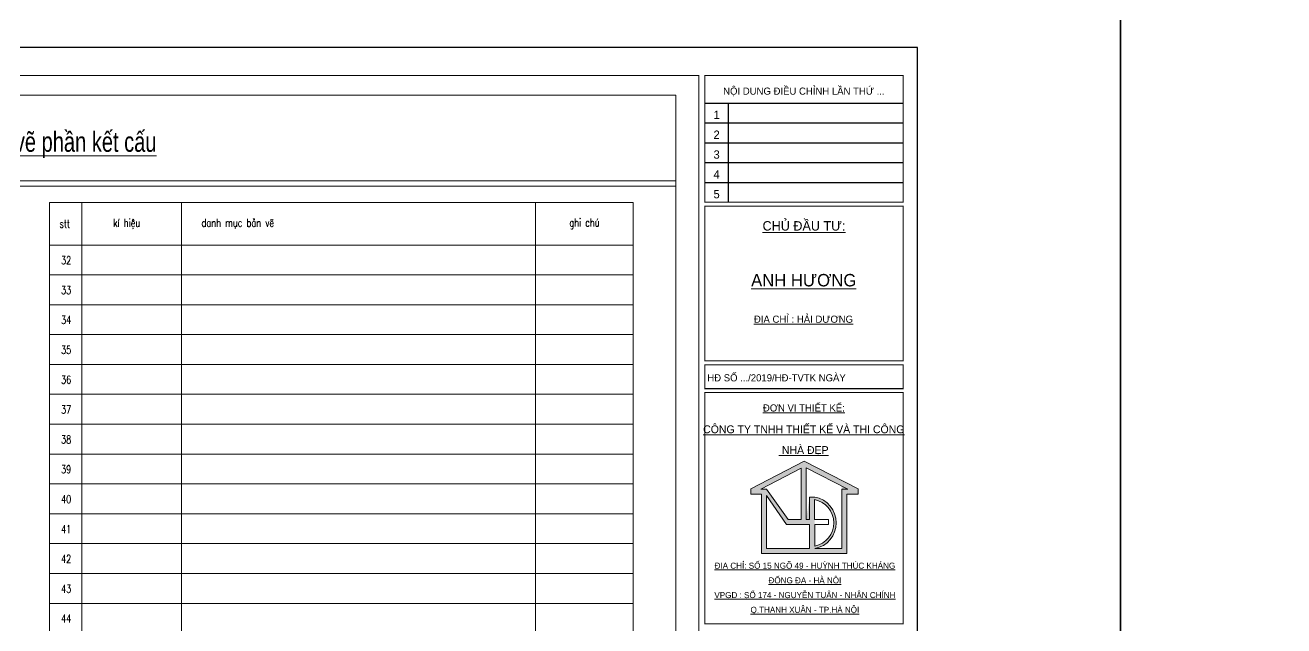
# Model space of a CAD drawing. Extents: x -1855204 to -1466800, y -1308584 to -996495.
# Drawn here: x -1825954 to -1794491, y -1032111 to -1017092 of the extents above; entities that cross this region are included whole.
import ezdxf
from ezdxf.enums import TextEntityAlignment as Align

# ---------------------------------------------------------------- set-up
doc = ezdxf.new("R2010")
doc.units = 0
doc.header["$LTSCALE"] = 150
doc.layers.get('Defpoints').update_dxf_attribs({"lineweight": 18})
for name, color, linetype, lineweight in [('05.Text', 253, 'Continuous', 18), ('11.Khung bo', 32, 'Continuous', 50), ('12.Khung', 36, 'Continuous', 25), ('KCVN-THAY', 7, 'Continuous', 25), ('LS-DIM', 251, 'Continuous', 13), ('LS-TEXT', 60, 'Continuous', 20), ('LS-THAY', 7, 'Continuous', 20)]:
    doc.layers.add(name, color=color, linetype=linetype, lineweight=lineweight)
doc.styles.add('AVANT', font='')
doc.styles.add('KCVN-LEADER', font='vnromadi.shx', dxfattribs={"width": 0.7, "height": 4})
doc.styles.add('VnAvantH', font='')
doc.styles.add('vnsimpli', font='vnsimli.shx', dxfattribs={"width": 0.75})
doc.styles.get('AVANT').set_extended_font_data('.VnAvant')
doc.styles.get('VnAvantH').set_extended_font_data('.VnAvantH')

# ---------------------------------------------------------------- blocks, each defined once
blk = doc.blocks.new('*U4')
at = {"layer": 'KCVN-THAY', "color": 140}
blk.add_lwpolyline([(214871.76, 86966.68), (215381.8, 86966.68), (215381.8, 86579.68), (214871.76, 86579.68)], close=True, dxfattribs=at)
blk = doc.blocks.new('100')
at = {"layer": '05.Text'}
h = blk.add_hatch(color=3, dxfattribs=at)
h.paths.add_polyline_path([(1897375, -927367), (1897375, -927501), (1897646, -927501), (1897646, -928998), (1898856, -928998), (1899794, -928998), (1899794, -927501), (1900078, -927501), (1900078, -927366), (1898717, -926668)])
h.paths.add_polyline_path([(1898772, -928138), (1898858, -927562, -0.921492), (1898987, -928872), (1899668, -928872), (1899668, -927297), (1898772, -926837)], flags=16)
h.paths.add_polyline_path([(1898646, -926846), (1898646, -928138), (1898318, -928138), (1897771, -927375), (1897631, -927375)], flags=16)
h.paths.add_polyline_path([(1898982, -927636, -0.822042), (1898987, -928808), (1898987, -928139), (1898982, -928139)], flags=16)
h.paths.add_polyline_path([(1897771, -927537), (1898273, -928265), (1898856, -928265), (1898856, -928872), (1897771, -928872)], flags=16)
for p, q in [((1898717, -926668), (1897375, -927367)), ((1898646, -926846), (1897631, -927375)), ((1898646, -926846), (1898646, -928138)), ((1900078, -927366), (1898717, -926668)), ((1899821, -927376), (1898772, -926837)), ((1898772, -926837), (1898772, -928138)), ((1897375, -927367), (1897375, -927501)), ((1897375, -927501), (1897646, -927501)), ((1897631, -927375), (1897771, -927375)), ((1897646, -927501), (1897646, -928998)), ((1897771, -927375), (1897771, -927375)), ((1897771, -927375), (1898318, -928138)), ((1897771, -927537), (1897771, -928872)), ((1898273, -928265), (1897771, -927537)), ((1898856, -928138), (1898856, -927573)), ((1898856, -928138), (1898856, -927573)), ((1898856, -927573), (1898987, -927573)), ((1899668, -928872), (1899668, -927376)), ((1899668, -927376), (1899821, -927376)), ((1899794, -928998), (1899794, -927501)), ((1899794, -927501), (1900078, -927501)), ((1900078, -927501), (1900078, -927366)), ((1898982, -927636), (1898982, -928139)), ((1898318, -928138), (1898646, -928138)), ((1898772, -928138), (1898856, -928138)), ((1898982, -928139), (1899330, -928139)), ((1899330, -928139), (1899330, -928265)), ((1898856, -928265), (1898273, -928265)), ((1898856, -928872), (1898856, -928265)), ((1899330, -928265), (1898987, -928265)), ((1898987, -928265), (1898987, -928808)), ((1897646, -928998), (1898856, -928998)), ((1897771, -928872), (1898856, -928872)), ((1898856, -928998), (1899794, -928998)), ((1898987, -928872), (1899668, -928872))]:
    blk.add_line(p, q, dxfattribs=at)
for radius, start, end in [(660, 280.3316, 79.6684), (598, 281.4298, 79.1164)]:
    blk.add_arc((1898869, -928223), radius, start, end, dxfattribs=at)
at = {"layer": '11.Khung bo', "const_width": 26.7}
for points in [[(1860913, -945240), (1860913, -916940), (1896063, -916940), (1896063, -945240)], [(1896213, -920140), (1896213, -916940), (1901213, -916940), (1901213, -920140)], [(1896213, -924140), (1901213, -924140), (1901213, -920240), (1896213, -920240)], [(1896213, -924840), (1901213, -924840), (1901213, -924240), (1896213, -924240)], [(1896213, -930771), (1901213, -930771), (1901213, -924940), (1896213, -924940)]]:
    blk.add_lwpolyline(points, close=True, dxfattribs=at)
at = {"layer": '12.Khung'}
for p, q in [((1896213, -917640), (1901213, -917640)), ((1896813, -920140), (1896813, -917640)), ((1896213, -918140), (1901213, -918140)), ((1896213, -918640), (1901213, -918640)), ((1896213, -919140), (1901213, -919140)), ((1896213, -919640), (1901213, -919640))]:
    blk.add_line(p, q, dxfattribs=at)
at = {"layer": '12.Khung', "color": 1}
blk.add_lwpolyline([(1901579, -945940), (1901579, -916240), (1859580, -916240), (1859580, -945940)], close=True, dxfattribs=at)
at = {"layer": '05.Text', "style": 'VnAvantH'}
for s, p in [('Néi dung ®iÒu chØnh lÇn thø ...', (1898713, -917329)), ('H§ sè .../2019/H§-TVTK ngµy ', (1898057, -924540))]:
    blk.add_text(s, height=180, dxfattribs=at).set_placement(p, align=Align.MIDDLE)
at = {"layer": '05.Text'}
for s, height, style, p in [('1', 210, 'AVANT', (1896513, -918040)), ('2', 210, 'AVANT', (1896513, -918540)), ('3', 210, 'AVANT', (1896513, -919040)), ('4', 210, 'AVANT', (1896513, -919540)), ('5', 210, 'AVANT', (1896513, -920040)), ('%%uChñ ®Çu t\xad:', 237.6, 'VnAvantH', (1898716, -920853)), ('%%Uanh H¦¥NG', 313.63, 'VnAvantH', (1898709, -922261)), ('%%U®Þa chØ : H¶I D¦¥NG', 180, 'VnAvantH', (1898703, -923178)), ('%%U®¬n vÞ thiÕt kÕ:', 180, 'VnAvantH', (1898713, -925416)), ('%%Uc«ng ty tnhh thiÕt kÕ vµ thi c«ng', 198, 'VnAvantH', (1898711, -925964)), ('%%U nhµ ®Ñp', 198, 'VnAvantH', (1898711, -926487)), ('%%U®Þa chØ: sè 15 ngâ 49 - huúnh thóc kh¸ng', 152.46, 'VnAvantH', (1898739, -929380)), ('%%U®èng ®a - hµ néi', 152.46, 'VnAvantH', (1898739, -929751)), ('%%Uvpgd : sè 174 - nguyÔn tu©n - nh©n chÝnh', 152.46, 'VnAvantH', (1898739, -930122)), ('%%Uq.thanh xu©n - tp.hµ néi', 152.46, 'VnAvantH', (1898739, -930493))]:
    blk.add_text(s, height=height, dxfattribs=dict(at, style=style)).set_placement(p, align=Align.CENTER)

msp = doc.modelspace()

# ---------------------------------------------------------------- linework, layer by layer
at = {"layer": 'LS-DIM'}
for p, q in [((-1825347.1, -1023335.8), (-1810758, -1023335.8)), ((-1825347.1, -1024082.5), (-1810758, -1024082.5)), ((-1825347.1, -1024829.2), (-1810758, -1024829.2)), ((-1825347.1, -1025575.8), (-1810758, -1025575.8)), ((-1825347.1, -1026322.5), (-1810758, -1026322.5)), ((-1825347.1, -1027069.2), (-1810758, -1027069.2)), ((-1825347.1, -1027815.8), (-1810758, -1027815.8)), ((-1825347.1, -1028562.5), (-1810758, -1028562.5)), ((-1825347.1, -1029309.2), (-1810758, -1029309.2)), ((-1825347.1, -1030055.8), (-1810758, -1030055.8)), ((-1825347.1, -1030802.5), (-1810758, -1030802.5)), ((-1825347.1, -1031549.2), (-1810758, -1031549.2))]:
    msp.add_line(p, q, dxfattribs=at)
at = {"layer": 'LS-THAY'}
for p, q in [((-1842724.7, -1020984.1), (-1809692, -1020984.1)), ((-1842724.7, -1021114.1), (-1809692, -1021114.1)), ((-1825347.1, -1021522.5), (-1825347.1, -1045735.8)), ((-1825347.1, -1021522.5), (-1810758, -1021522.5)), ((-1824535.6, -1021522.5), (-1824535.6, -1045735.8)), ((-1822049.3, -1045735.8), (-1822049.3, -1021522.5)), ((-1822049.3, -1022589.2), (-1822049.3, -1021522.5)), ((-1813197, -1045735.8), (-1813197, -1021522.5)), ((-1810758, -1022589.2), (-1810758, -1021522.5)), ((-1825347.1, -1022589.2), (-1810758, -1022589.2)), ((-1810758, -1022589.2), (-1810758, -1045735.8))]:
    msp.add_line(p, q, dxfattribs=at)
msp.add_lwpolyline([(-1842724.7, -1018838.5), (-1809692, -1018838.5), (-1809692, -1046205.7), (-1842724.7, -1046205.7)], close=True, dxfattribs=at)

# ---------------------------------------------------------------- block references
at = {"layer": '05.Text', "xscale": 0.991454545641318, "yscale": 0.991454545641318, "zscale": 0.9914545456793755}
msp.add_blockref('100', (-3688976.4, -109244.3), dxfattribs=at)
at = {"layer": 'Defpoints', "xscale": 100, "yscale": 100, "zscale": 100}
for p in [(-23336755.1, -9709742.1), (-23336755.1, -9709742.1), (-23336755.1, -9709742.1), (-23285750.8, -9709741.3), (-23285750.8, -9709741.3)]:
    msp.add_blockref('*U4', p, dxfattribs=at)

# ---------------------------------------------------------------- texts
at = {"layer": 'LS-TEXT', "style": 'KCVN-LEADER', "width": 0.75}
msp.add_text('%%Udanh môc b¶n vÏ phÇn kÕt cÊu', height=500, dxfattribs=at).set_placement((-1826100.6, -1020258.8), align=Align.CENTER)
at = {"layer": 'LS-TEXT', "style": 'vnsimpli', "width": 0.75}
for s, p in [('stt', (-1824964.7, -1022055.9)), ('kÝ hiÖu', (-1823414.9, -1022055.9)), ('danh môc b¶n vÏ', (-1820640.1, -1022055.9)), ('ghi chó', (-1811972.8, -1022055.9))]:
    msp.add_text(s, height=200, dxfattribs=at).set_placement(p, align=Align.MIDDLE)
for s, p in [('32', (-1825058.8, -1023070.4)), ('33', (-1825058.8, -1023817.1)), ('34', (-1825058.8, -1024563.8)), ('35', (-1825058.8, -1025310.4)), ('36', (-1825058.8, -1026057.1)), ('37', (-1825058.8, -1026803.8)), ('38', (-1825058.8, -1027550.4)), ('39', (-1825058.8, -1028297.1)), ('40', (-1825058.8, -1029043.8)), ('41', (-1825058.8, -1029790.4)), ('42', (-1825058.8, -1030537.1)), ('43', (-1825058.8, -1031283.8)), ('44', (-1825058.8, -1032030.4))]:
    msp.add_text(s, height=200, dxfattribs=at).set_placement(p)

doc.saveas('drawing.dxf')
